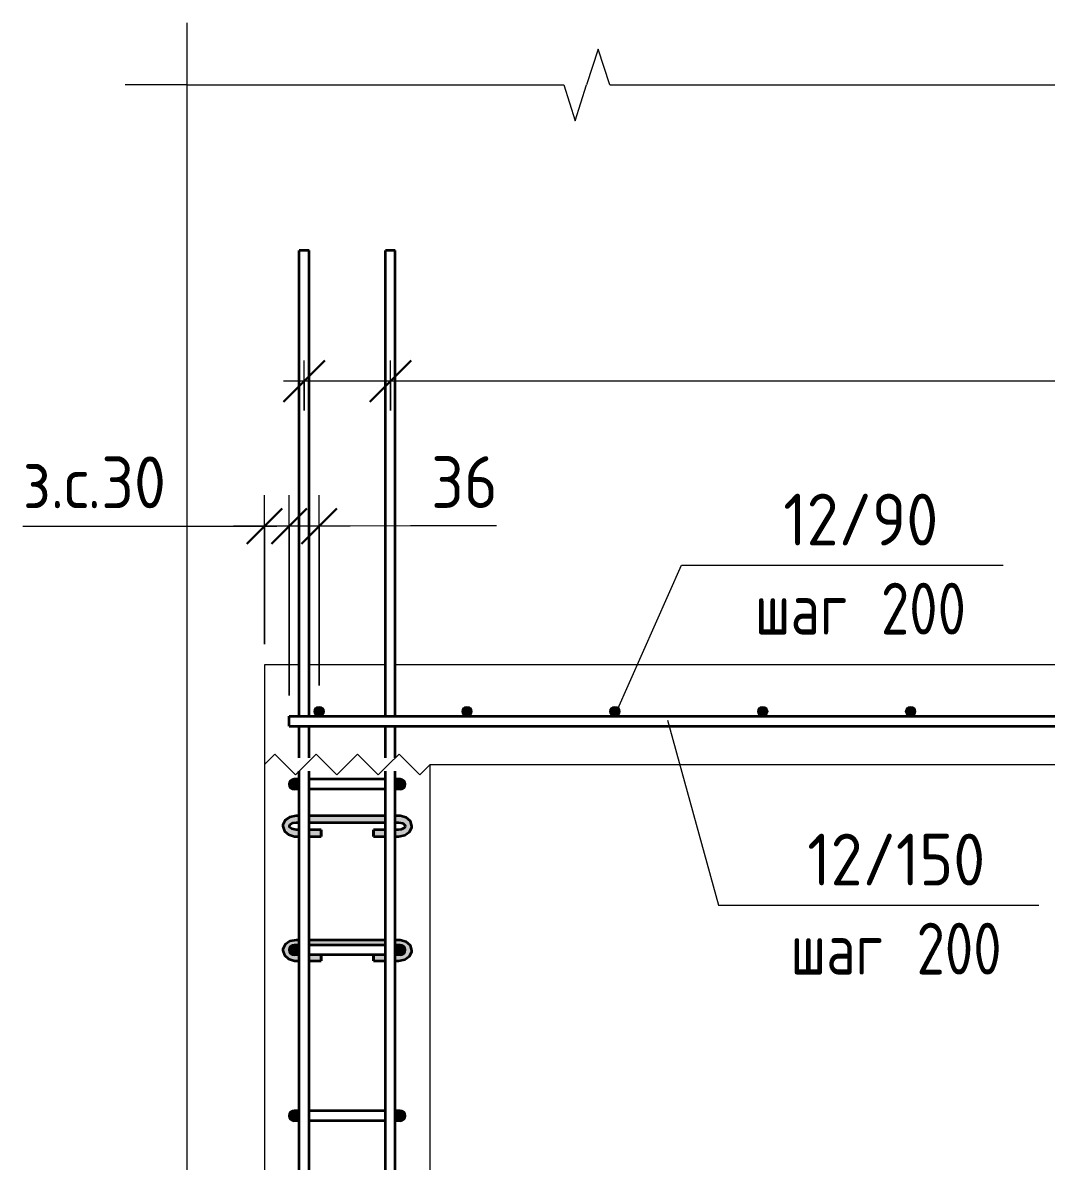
# Model space of a CAD drawing. Header units: millimetres. Extents: x 27196 to 80378, y -5588 to 34882.
# Drawn here: x 71103 to 72338, y 851 to 2225 of the extents above; entities that cross this region are included whole.
import ezdxf

# ---------------------------------------------------------------- set-up
doc = ezdxf.new("R2010")
doc.units = ezdxf.units.MM
for name, color, linetype, lineweight in [('AA_Dim', 7, 'Continuous', 9), ('AA_Dim-25', 7, 'Continuous', 9), ('AA_Oformlenie', 7, 'Continuous', 9), ('AA_Vinoska', 7, 'Continuous', 9), ('AF_Perekritie_Опалубка', 253, 'Continuous', 18), ('AF_Stena_Опалубка', 253, 'Continuous', 18), ('KR_Armatura', 7, 'Continuous', 20), ('KR_Armatura_Tonkie', 7, 'Continuous', 20)]:
    doc.layers.add(name, color=color, linetype=linetype, lineweight=lineweight)
doc.styles.add('ISOCPEUR_10', font='isocpeur.ttf', dxfattribs={"width": 0.9, "height": 62.5})
doc.styles.add('ISOCPEUR_11', font='isocpeur.ttf', dxfattribs={"width": 0.8, "height": 62.5})
doc.styles.add('ISOCPEUR_12', font='isocpeur.ttf', dxfattribs={"width": 0.85, "height": 62.5})
doc.dimstyles.new('00_Точн_3_знака__прозр__4', dxfattribs={"dimscale": 304.8, "dimtxt": 62.248823, "dimasz": 0.139436, "dimexe": 0.123031, "dimexo": 0.082021, "dimgap": 0.008202, "dimtad": 1, "dimdec": 3, "dimrnd": 0.001, "dimdsep": 46, "dimtxsty": 'ISOCPEUR_10', "dimblk1": 'OBLIQUE', "dimblk2": 'OBLIQUE', "dimsah": 1, "dimcen": 0.09, "dimdle": 0.123031, "dimazin": 0, "dimtfac": 1, "dimtdec": 4, "dimtix": 1, "dimtmove": 1, "dimatfit": 3, "dimfxl": 1, "dimtvp": 1, "dimtolj": 1, "dimtzin": 0, "dimlwd": 18, "dimlwe": 18, "dimarcsym": 2})
doc.dimstyles.new('10_Раскладка_арматуры_с_засечками_2', dxfattribs={"dimscale": 304.8, "dimtxt": 0.18, "dimasz": 0.164042, "dimexe": 0.082021, "dimexo": 0, "dimgap": 0, "dimtad": 1, "dimdec": 3, "dimrnd": 0.001, "dimdsep": 46, "dimtxsty": 'ISOCPEUR_12', "dimblk1": 'OBLIQUE', "dimblk2": 'OBLIQUE', "dimsah": 1, "dimcen": 0.09, "dimdle": 0.082021, "dimazin": 0, "dimtfac": 1, "dimtdec": 4, "dimtix": 1, "dimtmove": 0, "dimatfit": 3, "dimfxl": 1, "dimtvp": 1, "dimtolj": 1, "dimtzin": 0, "dimlwd": 18, "dimlwe": 18, "dimarcsym": 2})

# ---------------------------------------------------------------- blocks, each defined once
blk = doc.blocks.new('261_Шпилька массив _НесАрм_РабПлоск_ - 8 А240-V8-1-1 Армирование')
at = {"layer": 'KR_Armatura_Tonkie', "lineweight": 35}
for points in [[(-32746.9, 1244.2), (-32746.9, 1251), (-32753.1, 1252.5), (-32754.4, 1254.3), (-32754.9, 1255.5), (-32753.8, 1258.3), (-32750.9, 1260.4), (-32746.9, 1261.2), (-32746.9, 1268), (-32753, 1267), (-32755.8, 1265.7), (-32759.4, 1262.6), (-32761.7, 1259.8), (-32762.9, 1255.5), (-32761.7, 1251.2), (-32758.2, 1247.5), (-32752.8, 1245), (-32749.9, 1244.6)], [(-32623.1, 1244.2), (-32616.9, 1245.1), (-32611.7, 1247.5), (-32608.3, 1251.2), (-32607.1, 1255.5), (-32608.3, 1259.8), (-32610.7, 1263.4), (-32615.5, 1266.5), (-32623.1, 1267.9), (-32623.1, 1261.2), (-32619.1, 1260.4), (-32616.1, 1258.3), (-32615.1, 1255.3), (-32615.7, 1253.9), (-32617.6, 1252.3), (-32623.1, 1250.9), (-32623.1, 1245)], [(-32746.9, 1094.2), (-32746.9, 1100), (-32749.2, 1100.3), (-32749.2, 1101.6), (-32750.6, 1101.9), (-32750.8, 1100.2), (-32753.1, 1101.5), (-32754.1, 1102.6), (-32754.5, 1103.2), (-32755.2, 1105.5), (-32755.1, 1106.7), (-32754.7, 1108.3), (-32753.8, 1109.8), (-32752.7, 1110.8), (-32751.6, 1111.4), (-32749.9, 1111.9), (-32748, 1112), (-32746.9, 1112), (-32746.9, 1118), (-32753, 1117), (-32755.8, 1115.7), (-32759.4, 1112.6), (-32761.7, 1109.8), (-32762.9, 1105.5), (-32761.7, 1101.2), (-32758.2, 1097.5), (-32752.8, 1095), (-32749.9, 1094.6)], [(-32623.1, 1094.2), (-32616.9, 1095.1), (-32611.7, 1097.5), (-32608.3, 1101.2), (-32607.1, 1105.5), (-32608.3, 1109.8), (-32610.7, 1113.4), (-32615.5, 1116.5), (-32623.1, 1117.9), (-32623, 1112), (-32619.5, 1111.8), (-32617.9, 1111), (-32616.3, 1109.5), (-32615.5, 1108.1), (-32615.3, 1107.6), (-32615.2, 1105.1), (-32615.5, 1103.9), (-32616.3, 1102.4), (-32617.6, 1101.2), (-32618.1, 1100.8), (-32619.5, 1100.2), (-32619.8, 1101.8), (-32621.1, 1101.5), (-32621.1, 1100), (-32623.1, 1099.8), (-32623.1, 1095)]]:
    blk.add_hatch(color=256, dxfattribs=at).paths.add_polyline_path(points)
h = blk.add_hatch(color=256, dxfattribs=at)
h.paths.add_polyline_path([(-32649.1, 1261.2), (-32639.1, 1261.3), (-32639.1, 1268), (-32731.1, 1267.8), (-32731.1, 1261.2), (-32665.9, 1261.2)])
h.paths.add_polyline_path([(-32743.1, 1261.2), (-32743.1, 1268), (-32746.9, 1267.9), (-32746.9, 1261.2), (-32743.2, 1261.2)])
h.paths.add_polyline_path([(-32627.1, 1261.2), (-32623.1, 1261.2), (-32623.1, 1268), (-32627.1, 1267.9), (-32627.1, 1261.2)])
h = blk.add_hatch(color=256, dxfattribs=at)
h.paths.add_polyline_path([(-32746.9, 1243), (-32746.9, 1244.2), (-32753, 1245.1), (-32758.2, 1247.5), (-32758.9, 1247.9), (-32754.4, 1244.7), (-32753, 1244), (-32749.9, 1243.5)])
h.paths.add_polyline_path([(-32754.3, 1257), (-32753.1, 1258.6), (-32746.9, 1260.1), (-32746.9, 1261.2), (-32750.9, 1260.4), (-32753.8, 1258.3), (-32754.1, 1257.7)])
h = blk.add_hatch(color=256, dxfattribs=at)
h.paths.add_polyline_path([(-32699.5, 1260), (-32639.1, 1260.2), (-32639.1, 1261.2), (-32731.1, 1261.1), (-32731.1, 1260)])
h.paths.add_polyline_path([(-32623.1, 1260), (-32623.1, 1261.2), (-32627.1, 1261.2), (-32627.1, 1260)])
h.paths.add_polyline_path([(-32746.9, 1260), (-32743.1, 1260.1), (-32743.2, 1261.2), (-32746.9, 1261.2), (-32746.9, 1260.1)])
h = blk.add_hatch(color=256, dxfattribs=at)
h.paths.add_polyline_path([(-32716.6, 1244.2), (-32716.6, 1251), (-32731.1, 1250.9), (-32731.1, 1244.2)])
h.paths.add_polyline_path([(-32746.9, 1244.2), (-32743.1, 1244.3), (-32743.1, 1251), (-32746.9, 1250.9), (-32746.9, 1245)])
h = blk.add_hatch(color=256, dxfattribs=at)
h.paths.add_polyline_path([(-32627.1, 1244.2), (-32623.1, 1244.2), (-32623.1, 1251), (-32627.1, 1250.8), (-32627.1, 1244.9)])
h.paths.add_polyline_path([(-32649.1, 1244.2), (-32639.1, 1244.2), (-32639.1, 1251), (-32653.4, 1250.9), (-32653.4, 1244.2)])
h = blk.add_hatch(color=256, dxfattribs=at)
h.paths.add_polyline_path([(-32623.1, 1243), (-32615.5, 1244.5), (-32610.7, 1247.6), (-32608.3, 1251.2), (-32611.7, 1247.5), (-32617.2, 1245), (-32623.1, 1244.2), (-32623.1, 1243.2)])
h.paths.add_polyline_path([(-32615.8, 1257.4), (-32616.1, 1258.3), (-32619.7, 1260.5), (-32623.1, 1261.2), (-32623.1, 1260), (-32622.4, 1259.9), (-32616.1, 1257.5)])
h = blk.add_hatch(color=256, dxfattribs=at)
h.paths.add_polyline_path([(-32731.1, 1243), (-32716.6, 1243.2), (-32716.6, 1244.2), (-32731.1, 1244.2), (-32731.1, 1243.1)])
h.paths.add_polyline_path([(-32743.1, 1243), (-32743.1, 1244.2), (-32746.9, 1244.2), (-32746.9, 1243)])
h = blk.add_hatch(color=256, dxfattribs=at)
h.paths.add_polyline_path([(-32649.1, 1243), (-32639.1, 1243.2), (-32639.1, 1244.2), (-32653.4, 1244.2), (-32653.4, 1243)])
h.paths.add_polyline_path([(-32623.1, 1243), (-32623.1, 1244.2), (-32627.1, 1244.1), (-32627.1, 1243)])
h = blk.add_hatch(color=256, dxfattribs=at)
h.paths.add_polyline_path([(-32665.9, 1112), (-32639.1, 1112.1), (-32639.1, 1118), (-32731.1, 1117.8), (-32731.1, 1112), (-32699.5, 1112)])
h.paths.add_polyline_path([(-32746.9, 1112), (-32743.1, 1112), (-32743.1, 1118), (-32746.9, 1117.9), (-32746.9, 1113)])
h.paths.add_polyline_path([(-32623.1, 1112), (-32623.1, 1118), (-32627.1, 1117.9), (-32627.1, 1112), (-32623.1, 1112)])
h = blk.add_hatch(color=256, dxfattribs=at)
h.paths.add_polyline_path([(-32746.9, 1093), (-32746.9, 1094.2), (-32753, 1095.1), (-32758.2, 1097.5), (-32758.9, 1097.9), (-32754.4, 1094.7), (-32753, 1094), (-32749.9, 1093.5)])
h.paths.add_polyline_path([(-32749.6, 1109.4), (-32749.2, 1109.5), (-32749.5, 1110.1), (-32749.6, 1109.4)])
h = blk.add_hatch(color=256, dxfattribs=at)
h.paths.add_polyline_path([(-32746.9, 1094.2), (-32743.1, 1094.3), (-32743.2, 1100), (-32746.9, 1099.8), (-32746.9, 1095)])
h.paths.add_polyline_path([(-32731.1, 1094.2), (-32716.6, 1094.2), (-32716.6, 1100), (-32731.1, 1099.8), (-32731.1, 1094.6)])
h = blk.add_hatch(color=256, dxfattribs=at)
h.paths.add_polyline_path([(-32623.1, 1094.2), (-32623.1, 1100), (-32627.1, 1099.7), (-32627.1, 1094.2)])
h.paths.add_polyline_path([(-32653.4, 1094.2), (-32639.1, 1094.2), (-32639.1, 1100), (-32653.4, 1099.8), (-32653.4, 1095)])
h = blk.add_hatch(color=256, dxfattribs=at)
h.paths.add_polyline_path([(-32623.1, 1093), (-32615.5, 1094.5), (-32610.7, 1097.6), (-32608.3, 1101.2), (-32611.7, 1097.5), (-32617.2, 1095), (-32623.1, 1094.2), (-32623.1, 1093.2)])
h.paths.add_polyline_path([(-32620.7, 1109.3), (-32621.1, 1110.4), (-32621.1, 1109.4)])
h = blk.add_hatch(color=256, dxfattribs=at)
h.paths.add_polyline_path([(-32731.1, 1093), (-32716.6, 1093.2), (-32716.6, 1094.2), (-32731.1, 1094.2), (-32731.1, 1093.1)])
h.paths.add_polyline_path([(-32743.1, 1093), (-32743.1, 1094.2), (-32746.9, 1094.2), (-32746.9, 1093)])
h = blk.add_hatch(color=256, dxfattribs=at)
h.paths.add_polyline_path([(-32627.1, 1093), (-32623.1, 1093.2), (-32623.1, 1094.2), (-32627.1, 1094.1), (-32627.1, 1093.1)])
h.paths.add_polyline_path([(-32649.1, 1093), (-32639.1, 1093.2), (-32639.1, 1094.2), (-32653.4, 1094.2), (-32653.4, 1093)])
for p, q in [((-32743.1, 1268), (-32746.9, 1268)), ((-32639.1, 1268), (-32731.1, 1268)), ((-32623.1, 1268), (-32627.1, 1268)), ((-32746.9, 1260), (-32743.1, 1260)), ((-32743.1, 1251), (-32746.9, 1251)), ((-32731.1, 1260), (-32639.1, 1260)), ((-32716.6, 1251), (-32731.1, 1251)), ((-32716.6, 1251), (-32716.6, 1244.2)), ((-32716.6, 1249.8), (-32716.6, 1250.9)), ((-32639.1, 1251), (-32653.4, 1251)), ((-32653.4, 1244.2), (-32653.4, 1251)), ((-32653.4, 1250.9), (-32653.4, 1249.8)), ((-32627.1, 1260), (-32623.1, 1260)), ((-32623.1, 1251), (-32627.1, 1251)), ((-32746.9, 1243), (-32743.1, 1243)), ((-32731.1, 1243), (-32716.6, 1243)), ((-32716.6, 1243.2), (-32716.6, 1249.8)), ((-32716.6, 1244.2), (-32716.6, 1243)), ((-32653.4, 1249.8), (-32653.4, 1243.2)), ((-32653.4, 1243), (-32653.4, 1244.2)), ((-32653.4, 1243), (-32639.1, 1243)), ((-32627.1, 1243), (-32623.1, 1243)), ((-32743.1, 1118), (-32746.9, 1118)), ((-32639.1, 1118), (-32731.1, 1118)), ((-32623.1, 1118), (-32627.1, 1118)), ((-32749.2, 1101.5), (-32750.6, 1101.8)), ((-32749.5, 1109.6), (-32749.2, 1109.7)), ((-32716.6, 1099.8), (-32716.6, 1094.2)), ((-32716.6, 1093.2), (-32716.6, 1099.8)), ((-32653.4, 1099.8), (-32653.4, 1093.2)), ((-32653.4, 1094.2), (-32653.4, 1099.8)), ((-32621.1, 1109.6), (-32620.8, 1109.5)), ((-32619.8, 1101.5), (-32621.1, 1101.3)), ((-32746.9, 1093), (-32743.1, 1093)), ((-32731.1, 1093), (-32716.6, 1093)), ((-32716.6, 1094.2), (-32716.6, 1093)), ((-32653.4, 1093), (-32653.4, 1094.2)), ((-32653.4, 1093), (-32639.1, 1093)), ((-32627.1, 1093), (-32623.1, 1093))]:
    blk.add_line(p, q, dxfattribs=at)
at = {"layer": 'KR_Armatura_Tonkie', "lineweight": 35, "flags": 128}
for points in [[(-32746.9, 1268), (-32754.5, 1266.5), (-32760.1, 1262.6), (-32762.8, 1257.1), (-32762.9, 1255.5)], [(-32607.1, 1255.5), (-32608.9, 1261.4), (-32613.9, 1265.8), (-32621.2, 1267.9), (-32623.1, 1268)], [(-32762.9, 1255.5), (-32761, 1249.6), (-32756, 1245.2), (-32748.8, 1243.1), (-32746.9, 1243)], [(-32754.9, 1255.5), (-32753.9, 1257.5), (-32750.2, 1259.6), (-32746.9, 1260)], [(-32746.9, 1251), (-32751.9, 1252.1), (-32754.6, 1254.3), (-32754.9, 1255.5)], [(-32623.1, 1260), (-32618, 1258.9), (-32615.4, 1256.7), (-32615.1, 1255.5)], [(-32623.1, 1243), (-32615.5, 1244.5), (-32609.9, 1248.4), (-32607.2, 1253.9), (-32607.1, 1255.5)], [(-32615.1, 1255.5), (-32616, 1253.5), (-32619.8, 1251.5), (-32623.1, 1251)], [(-32746.9, 1118), (-32754.5, 1116.5), (-32760.1, 1112.6), (-32762.8, 1107.1), (-32762.9, 1105.5)], [(-32607.1, 1105.5), (-32608.9, 1111.4), (-32613.9, 1115.8), (-32621.2, 1117.9), (-32623.1, 1118)], [(-32762.9, 1105.5), (-32761, 1099.6), (-32756, 1095.2), (-32748.8, 1093.1), (-32746.9, 1093)], [(-32623.1, 1093), (-32615.5, 1094.5), (-32609.9, 1098.4), (-32607.2, 1103.9), (-32607.1, 1105.5)]]:
    blk.add_lwpolyline(points, dxfattribs=at)
blk = doc.blocks.new('011_Прямоугольник обрыва _ЭлУзла_ - 011_Прямоугольник обрыва _ЭлУзла_-4150616-1-1 Армирование')
at = {"layer": 'AA_Oformlenie'}
for p, q in [((-32878.2, 784.7), (-32878.2, 2150)), ((-32878.2, 2150), (-32423.7, 2150)), ((-32368, 2150), (-31459.6, 2150))]:
    blk.add_line(p, q, dxfattribs=at)
blk = doc.blocks.new('Последовательность узлов - 3мм масшт20 маскировка-904226-1-1 Армирование')
at = {"layer": 'AA_Oformlenie'}
for p, q in [((-32785.1, 1330), (-32772.6, 1342.5)), ((-32747.6, 1317.5), (-32772.6, 1342.5)), ((-32735.1, 1330), (-32722.6, 1342.5)), ((-32697.6, 1317.5), (-32722.6, 1342.5)), ((-32685.1, 1330), (-32672.6, 1342.5)), ((-32647.6, 1317.5), (-32672.6, 1342.5)), ((-32635.1, 1330), (-32622.6, 1342.5)), ((-32597.6, 1317.5), (-32622.6, 1342.5)), ((-32735.1, 1330), (-32747.6, 1317.5)), ((-32685.1, 1330), (-32697.6, 1317.5)), ((-32635.1, 1330), (-32647.6, 1317.5)), ((-32585.1, 1330), (-32597.6, 1317.5))]:
    blk.add_line(p, q, dxfattribs=at)
blk = doc.blocks.new('DIMBLOCK54-1-1 Армирование')
at = {"layer": 'AA_Dim-25', "lineweight": 18}
for p, q in [((71394.3, 1475), (71394.3, 1654.9)), ((71424.3, 1413), (71424.3, 1654.9)), ((71102.6, 1617.4), (71310.7, 1617.4)), ((71310.7, 1617.4), (71409.3, 1617.4)), ((71461.8, 1617.4), (71356.8, 1617.4)), ((71394.3, 1617.4), (71394.3, 1475)), ((71424.3, 1617.4), (71424.3, 1413))]:
    blk.add_line(p, q, dxfattribs=at)
at = {"layer": 'AA_Dim-25', "lineweight": 30}
for p, q in [((71394.3, 1617.4), (71415.5, 1638.7)), ((71424.3, 1617.4), (71445.5, 1638.7)), ((71394.3, 1617.4), (71373, 1596.2)), ((71424.3, 1617.4), (71403, 1596.2))]:
    blk.add_line(p, q, dxfattribs=at)
at = {"layer": 'AA_Dim-25', "color": 0, "lineweight": 18, "insert": (71102.6, 1701.6), "char_height": 62.5, "width": 219.786, "attachment_point": 1, "line_spacing_factor": 1.149209, "style": 'ISOCPEUR_10'}
blk.add_mtext('з.с.30', dxfattribs=at)
blk = doc.blocks.new('_Oblique')
at = {"color": 0, "linetype": 'ByBlock', "lineweight": -2}
blk.add_line((-0.5, -0.5), (0.5, 0.5), dxfattribs=at)
blk = doc.blocks.new('042_М_Арматуры - Диам длина поз _ Комментарий-3662934-1-1 Армирование')
at = {"layer": 'AA_Vinoska'}
blk.add_line((-32051.3, -2790.4), (-31701.3, -2790.4), dxfattribs=at)
blk = doc.blocks.new('DIMBLOCK59-1-1 Армирование')
at = {"layer": 'AA_Dim-25', "lineweight": 18}
for p, q in [((71424.3, 1413), (71424.3, 1654.9)), ((71460.3, 1425), (71460.3, 1654.9)), ((71497.8, 1617.4), (71386.8, 1617.4)), ((71424.3, 1617.4), (71424.3, 1413)), ((71570.5, 1617.7), (71442.3, 1617.4)), ((71460.3, 1617.4), (71460.3, 1425)), ((71674.5, 1617.7), (71570.5, 1617.7))]:
    blk.add_line(p, q, dxfattribs=at)
at = {"layer": 'AA_Dim-25', "lineweight": 30}
for p, q in [((71424.3, 1617.4), (71445.5, 1638.7)), ((71460.3, 1617.4), (71481.5, 1638.7)), ((71424.3, 1617.4), (71403, 1596.2)), ((71460.3, 1617.4), (71439, 1596.2))]:
    blk.add_line(p, q, dxfattribs=at)
at = {"layer": 'AA_Dim-25', "color": 0, "lineweight": 18, "insert": (71595.5, 1701.9), "char_height": 62.5, "width": 94.81, "attachment_point": 1, "line_spacing_factor": 1.149209, "style": 'ISOCPEUR_10'}
blk.add_mtext('36', dxfattribs=at)
blk = doc.blocks.new('DIMBLOCK64-1-1 Армирование')
at = {"layer": 'AA_Dim-25', "lineweight": 30}
for p, q in [((71546.3, 1792.4), (71571.3, 1817.4)), ((72802.3, 1792.4), (72827.3, 1817.4)), ((71546.3, 1792.4), (71521.3, 1767.4)), ((72802.3, 1792.4), (72777.3, 1767.4))]:
    blk.add_line(p, q, dxfattribs=at)
at = {"layer": 'AA_Dim-25', "lineweight": 18}
for p, q in [((71546.3, 1757.1), (71546.3, 1817.4)), ((72802.3, 1757.1), (72802.3, 1817.4)), ((72802.3, 1792.4), (71546.3, 1792.4)), ((71546.3, 1792.4), (71546.3, 1757.1)), ((72802.3, 1792.4), (72802.3, 1757.1))]:
    blk.add_line(p, q, dxfattribs=at)
blk = doc.blocks.new('DIMBLOCK65-1-1 Армирование')
at = {"layer": 'AA_Dim-25', "lineweight": 30}
for p, q in [((71442.3, 1792.4), (71467.3, 1817.4)), ((71546.3, 1792.4), (71571.3, 1817.4)), ((71442.3, 1792.4), (71417.3, 1767.4)), ((71546.3, 1792.4), (71521.3, 1767.4))]:
    blk.add_line(p, q, dxfattribs=at)
at = {"layer": 'AA_Dim-25', "lineweight": 18}
for p, q in [((71442.3, 1757.1), (71442.3, 1817.4)), ((71546.3, 1757.1), (71546.3, 1817.4)), ((71546.3, 1792.4), (71417.3, 1792.4)), ((71442.3, 1792.4), (71442.3, 1757.1)), ((71546.3, 1792.4), (71546.3, 1757.1))]:
    blk.add_line(p, q, dxfattribs=at)

msp = doc.modelspace()

# ---------------------------------------------------------------- hatches: boundary and pattern name
at = {"layer": 'KR_Armatura'}
h = msp.add_hatch(color=256, dxfattribs=at)
edge = h.paths.add_edge_path()
edge.add_arc((71460.2591, 1394), 6, 0, 360)
for points in [[(71457.2591, 1388.8038), (71463.2591, 1388.8038), (71466.2591, 1394), (71463.2591, 1399.1962), (71457.2591, 1399.1962), (71454.2591, 1394)], [(71635.7591, 1388.8038), (71641.7591, 1388.8038), (71644.7591, 1394), (71641.7591, 1399.1962), (71635.7591, 1399.1962), (71632.7591, 1394)], [(71814.2591, 1388.8038), (71820.2591, 1388.8038), (71823.2591, 1394), (71820.2591, 1399.1962), (71814.2591, 1399.1962), (71811.2591, 1394)], [(71992.7591, 1388.8038), (71998.7591, 1388.8038), (72001.7591, 1394), (71998.7591, 1399.1962), (71992.7591, 1399.1962), (71989.7591, 1394)], [(72171.2591, 1388.8038), (72177.2591, 1388.8038), (72180.2591, 1394), (72177.2591, 1399.1962), (72171.2591, 1399.1962), (72168.2591, 1394)], [(71430.1029, 1300.0002), (71435.2991, 1303.0002), (71435.2991, 1309.0002), (71430.1029, 1312.0002), (71424.9068, 1309.0002), (71424.9068, 1303.0002)], [(71558.2243, 1300.0002), (71563.4205, 1303.0002), (71563.4205, 1309.0002), (71558.2243, 1312.0002), (71553.0282, 1309.0002), (71553.0282, 1303.0002)], [(71430.1029, 1100.0002), (71435.2991, 1103.0002), (71435.2991, 1109.0002), (71430.1029, 1112.0002), (71424.9068, 1109.0002), (71424.9068, 1103.0002), (71429.375, 1100.4205)], [(71558.2243, 1100.0002), (71563.4205, 1103.0002), (71563.4205, 1109.0002), (71558.2243, 1112.0002), (71553.0282, 1109.0002), (71553.0282, 1103.0002)], [(71430.1029, 900.0002), (71435.2991, 903.0002), (71435.2991, 909.0002), (71430.1029, 912.0002), (71424.9068, 909.0002), (71424.9068, 903.0002)], [(71558.2243, 900.0002), (71563.4205, 903.0002), (71563.4205, 909.0002), (71558.2243, 912.0002), (71553.0282, 909.0002), (71553.0282, 903.0002)]]:
    msp.add_hatch(color=256, dxfattribs=at).paths.add_polyline_path(points)
h = msp.add_hatch(color=256, dxfattribs=at)
edge = h.paths.add_edge_path()
edge.add_arc((71638.7591, 1394), 6, 0, 360)
h = msp.add_hatch(color=256, dxfattribs=at)
edge = h.paths.add_edge_path()
edge.add_arc((71817.2591, 1394), 6, 0, 360)
h = msp.add_hatch(color=256, dxfattribs=at)
edge = h.paths.add_edge_path()
edge.add_arc((71995.7591, 1394), 6, 0, 360)
h = msp.add_hatch(color=256, dxfattribs=at)
edge = h.paths.add_edge_path()
edge.add_arc((72174.2591, 1394), 6, 0, 360)
h = msp.add_hatch(color=256, dxfattribs=at)
edge = h.paths.add_edge_path()
edge.add_arc((71430.1029, 1306.0002), 6, 0, 360)
h = msp.add_hatch(color=256, dxfattribs=at)
edge = h.paths.add_edge_path()
edge.add_arc((71558.2243, 1306.0002), 6, 0, 360)
h = msp.add_hatch(color=256, dxfattribs=at)
edge = h.paths.add_edge_path()
edge.add_arc((71430.1029, 1106.0002), 6, 0, 360)
h = msp.add_hatch(color=256, dxfattribs=at)
edge = h.paths.add_edge_path()
edge.add_arc((71558.2243, 1106.0002), 6, 0, 360)
h = msp.add_hatch(color=256, dxfattribs=at)
edge = h.paths.add_edge_path()
edge.add_arc((71430.1029, 906.0002), 6, 0, 360)
h = msp.add_hatch(color=256, dxfattribs=at)
edge = h.paths.add_edge_path()
edge.add_arc((71558.2243, 906.0002), 6, 0, 360)

# ---------------------------------------------------------------- linework, layer by layer
at = {"layer": 'AA_Vinoska'}
for p, q in [((71301.1028, 2150), (71301.1028, 2225)), ((71797.2158, 2193.3251), (71783.1386, 2150)), ((71811.293, 2150), (71797.2158, 2193.3251)), ((71301.1028, 2150), (71226.1028, 2150)), ((71755.6386, 2150), (71769.3886, 2106.6987)), ((71769.3886, 2106.6987), (71783.1386, 2150)), ((71819.4366, 1393.4508), (71897.5984, 1570.3379)), ((71897.5984, 1570.3379), (71936.1249, 1570.3379)), ((71880.9146, 1383.4844), (71942.557, 1160.0306)), ((71942.557, 1160.0306), (71979.1572, 1160.0306))]:
    msp.add_line(p, q, dxfattribs=at)
at = {"layer": 'AF_Perekritie_Опалубка', "lineweight": 20}
for p, q in [((71436.2591, 1450), (71394.2591, 1450)), ((71394.2591, 1450), (71394.2591, 1330)), ((71540.2591, 1450), (71448.2591, 1450)), ((72796.2591, 1450), (71552.2591, 1450)), ((71594.2591, 1330), (72754.2591, 1330))]:
    msp.add_line(p, q, dxfattribs=at)
at = {"layer": 'AF_Stena_Опалубка', "lineweight": 20}
for p, q in [((71394.2591, 1330), (71394.2591, -2950)), ((71594.2591, -2950), (71594.2591, 1330))]:
    msp.add_line(p, q, dxfattribs=at)
at = {"layer": 'KR_Armatura'}
for p, q in [((71457.2591, 1399.1962), (71454.2591, 1394)), ((71454.2591, 1394), (71457.2591, 1388.8038)), ((71463.2591, 1399.1962), (71457.2591, 1399.1962)), ((71457.2591, 1388.8038), (71463.2591, 1388.8038)), ((71466.2591, 1394), (71463.2591, 1399.1962)), ((71463.2591, 1388.8038), (71466.2591, 1394)), ((71635.7591, 1399.1962), (71632.7591, 1394)), ((71632.7591, 1394), (71635.7591, 1388.8038)), ((71641.7591, 1399.1962), (71635.7591, 1399.1962)), ((71635.7591, 1388.8038), (71641.7591, 1388.8038)), ((71644.7591, 1394), (71641.7591, 1399.1962)), ((71641.7591, 1388.8038), (71644.7591, 1394)), ((71814.2591, 1399.1962), (71811.2591, 1394)), ((71811.2591, 1394), (71814.2591, 1388.8038)), ((71820.2591, 1399.1962), (71814.2591, 1399.1962)), ((71814.2591, 1388.8038), (71820.2591, 1388.8038)), ((71823.2591, 1394), (71820.2591, 1399.1962)), ((71820.2591, 1388.8038), (71823.2591, 1394)), ((71992.7591, 1399.1962), (71989.7591, 1394)), ((71989.7591, 1394), (71992.7591, 1388.8038)), ((71998.7591, 1399.1962), (71992.7591, 1399.1962)), ((71992.7591, 1388.8038), (71998.7591, 1388.8038)), ((72001.7591, 1394), (71998.7591, 1399.1962)), ((71998.7591, 1388.8038), (72001.7591, 1394)), ((72171.2591, 1399.1962), (72168.2591, 1394)), ((72168.2591, 1394), (72171.2591, 1388.8038)), ((72177.2591, 1399.1962), (72171.2591, 1399.1962)), ((72171.2591, 1388.8038), (72177.2591, 1388.8038)), ((72180.2591, 1394), (72177.2591, 1399.1962)), ((72177.2591, 1388.8038), (72180.2591, 1394)), ((71430.1029, 1312.0002), (71424.9068, 1309.0002)), ((71424.9068, 1309.0002), (71424.9068, 1303.0002)), ((71435.2991, 1309.0002), (71430.1029, 1312.0002)), ((71435.2991, 1303.0002), (71435.2991, 1309.0002)), ((71558.2243, 1312.0002), (71553.0282, 1309.0002)), ((71553.0282, 1309.0002), (71553.0282, 1303.0002)), ((71563.4205, 1309.0002), (71558.2243, 1312.0002)), ((71563.4205, 1303.0002), (71563.4205, 1309.0002)), ((71424.9068, 1303.0002), (71430.1029, 1300.0002)), ((71430.1029, 1300.0002), (71435.2991, 1303.0002)), ((71553.0282, 1303.0002), (71558.2243, 1300.0002)), ((71558.2243, 1300.0002), (71563.4205, 1303.0002)), ((71430.1029, 1112.0002), (71424.9068, 1109.0002)), ((71424.9068, 1109.0002), (71424.9068, 1103.0002)), ((71424.9068, 1103.0002), (71429.375, 1100.4205)), ((71429.375, 1100.4205), (71430.1029, 1100.0002)), ((71435.2991, 1109.0002), (71430.1029, 1112.0002)), ((71430.1029, 1100.0002), (71435.2991, 1103.0002)), ((71435.2991, 1103.0002), (71435.2991, 1109.0002)), ((71558.2243, 1112.0002), (71553.0282, 1109.0002)), ((71553.0282, 1109.0002), (71553.0282, 1103.0002)), ((71553.0282, 1103.0002), (71558.2243, 1100.0002)), ((71563.4205, 1109.0002), (71558.2243, 1112.0002)), ((71558.2243, 1100.0002), (71563.4205, 1103.0002)), ((71563.4205, 1103.0002), (71563.4205, 1109.0002)), ((71430.1029, 912.0002), (71424.9068, 909.0002)), ((71424.9068, 909.0002), (71424.9068, 903.0002)), ((71435.2991, 909.0002), (71430.1029, 912.0002)), ((71435.2991, 903.0002), (71435.2991, 909.0002)), ((71558.2243, 912.0002), (71553.0282, 909.0002)), ((71553.0282, 909.0002), (71553.0282, 903.0002)), ((71563.4205, 909.0002), (71558.2243, 912.0002)), ((71563.4205, 903.0002), (71563.4205, 909.0002)), ((71424.9068, 903.0002), (71430.1029, 900.0002)), ((71430.1029, 900.0002), (71435.2991, 903.0002)), ((71553.0282, 903.0002), (71558.2243, 900.0002)), ((71558.2243, 900.0002), (71563.4205, 903.0002))]:
    msp.add_line(p, q, dxfattribs=at)
for centre in [(71460.2591, 1394), (71638.7591, 1394), (71817.2591, 1394), (71995.7591, 1394), (72174.2591, 1394), (71430.1029, 1306.0002), (71558.2243, 1306.0002), (71430.1029, 1106.0002), (71558.2243, 1106.0002), (71430.1029, 906.0002), (71558.2243, 906.0002)]:
    msp.add_circle(centre, 6, dxfattribs=at)
at = {"layer": 'KR_Armatura_Tonkie', "lineweight": 35}
for p, q in [((71448.2591, 1950), (71436.2591, 1950)), ((71436.2591, 1388), (71436.2591, 1950)), ((71448.2591, 1950), (71436.2591, 1950)), ((71436.2591, 1388), (71436.2591, 1950)), ((71448.2591, 1388), (71448.2591, 1950)), ((71448.2591, 1388), (71448.2591, 1950)), ((71552.2591, 1950), (71540.2591, 1950)), ((71540.2591, 1388), (71540.2591, 1950)), ((71552.2591, 1950), (71540.2591, 1950)), ((71540.2591, 1388), (71540.2591, 1950)), ((71552.2591, 1388), (71552.2591, 1950)), ((71552.2591, 1388), (71552.2591, 1950)), ((71424.2591, 1388), (72924.2591, 1388)), ((71424.2591, 1376), (71424.2591, 1388)), ((71424.2591, 1376), (72924.2591, 1376)), ((71436.2591, 1338), (71436.2591, 1376)), ((71436.2591, 1338), (71436.2591, 1376)), ((71448.2591, 1338), (71448.2591, 1376)), ((71448.2591, 1338), (71448.2591, 1376)), ((71540.2591, 1338), (71540.2591, 1376)), ((71540.2591, 1338), (71540.2591, 1376)), ((71552.2591, 1338), (71552.2591, 1376)), ((71552.2591, 1338), (71552.2591, 1376)), ((71436.2591, -2950), (71436.2591, 1322)), ((71436.2591, 1312.0002), (71436.2591, 1322)), ((71448.2591, -2942), (71448.2591, 1322)), ((71448.2591, -2942), (71448.2591, 1322)), ((71540.2591, -2942), (71540.2591, 1322)), ((71540.2591, -2942), (71540.2591, 1322)), ((71552.2591, -2942), (71552.2591, 1322)), ((71552.2591, 1312.0002), (71552.2591, 1322)), ((71436.0813, 1312.0002), (71430.1029, 1312.0002)), ((71436.5657, 1312.0002), (71436.0813, 1312.0002)), ((71466.1029, 1312.0002), (71448.2499, 1312.0002)), ((71522.2243, 1312.0002), (71466.1029, 1312.0002)), ((71540.2243, 1312.0002), (71522.2243, 1312.0002)), ((71552.4183, 1312.0002), (71551.7615, 1312.0002)), ((71558.2243, 1312.0002), (71552.4183, 1312.0002)), ((71436.0813, 1300.0002), (71430.1029, 1300.0002)), ((71436.5657, 1300.0002), (71436.0813, 1300.0002)), ((71436.2591, 1112.0002), (71436.2591, 1300.0002)), ((71466.1029, 1300.0002), (71448.2499, 1300.0002)), ((71522.2243, 1300.0002), (71466.1029, 1300.0002)), ((71540.2243, 1300.0002), (71522.2243, 1300.0002)), ((71552.4183, 1300.0002), (71551.7615, 1300.0002)), ((71552.2591, 1112.0002), (71552.2591, 1300.0002)), ((71558.2243, 1300.0002), (71552.4183, 1300.0002)), ((71436.0813, 1112.0002), (71430.1029, 1112.0002)), ((71436.0813, 1100.0002), (71430.1029, 1100.0002)), ((71436.5657, 1112.0002), (71436.0813, 1112.0002)), ((71436.5657, 1100.0002), (71436.0813, 1100.0002)), ((71436.2591, 912.0002), (71436.2591, 1100.0002)), ((71466.1029, 1112.0002), (71448.2499, 1112.0002)), ((71466.1029, 1100.0002), (71448.2499, 1100.0002)), ((71522.2243, 1112.0002), (71466.1029, 1112.0002)), ((71522.2243, 1100.0002), (71466.1029, 1100.0002)), ((71540.2243, 1112.0002), (71522.2243, 1112.0002)), ((71540.2243, 1100.0002), (71522.2243, 1100.0002)), ((71552.4183, 1112.0002), (71551.7615, 1112.0002)), ((71552.4183, 1100.0002), (71551.7615, 1100.0002)), ((71552.2591, 912.0002), (71552.2591, 1100.0002)), ((71558.2243, 1112.0002), (71552.4183, 1112.0002)), ((71558.2243, 1100.0002), (71552.4183, 1100.0002)), ((71436.0813, 912.0002), (71430.1029, 912.0002)), ((71436.5657, 912.0002), (71436.0813, 912.0002)), ((71466.1029, 912.0002), (71448.2499, 912.0002)), ((71522.2243, 912.0002), (71466.1029, 912.0002)), ((71540.2243, 912.0002), (71522.2243, 912.0002)), ((71552.4183, 912.0002), (71551.7615, 912.0002)), ((71558.2243, 912.0002), (71552.4183, 912.0002)), ((71436.0813, 900.0002), (71430.1029, 900.0002)), ((71436.5657, 900.0002), (71436.0813, 900.0002)), ((71436.2591, 712.0002), (71436.2591, 900.0002)), ((71466.1029, 900.0002), (71448.2499, 900.0002)), ((71522.2243, 900.0002), (71466.1029, 900.0002)), ((71540.2243, 900.0002), (71522.2243, 900.0002)), ((71552.4183, 900.0002), (71551.7615, 900.0002)), ((71552.2591, 712.0002), (71552.2591, 900.0002)), ((71558.2243, 900.0002), (71552.4183, 900.0002))]:
    msp.add_line(p, q, dxfattribs=at)
for centre, start, end in [((71430.1029, 1306.0002), 90, 270), ((71558.2243, 1306.0002), 270, 90), ((71430.1029, 1106.0002), 90, 270), ((71558.2243, 1106.0002), 270, 90), ((71430.1029, 906.0002), 90, 270), ((71558.2243, 906.0002), 270, 90)]:
    msp.add_arc(centre, 6, start, end, dxfattribs=at)

# ---------------------------------------------------------------- block references
at = {"layer": 'AA_Oformlenie'}
for name in ['011_Прямоугольник обрыва _ЭлУзла_ - 011_Прямоугольник обрыва _ЭлУзла_-4150616-1-1 Армирование', 'Последовательность узлов - 3мм масшт20 маскировка-904226-1-1 Армирование']:
    msp.add_blockref(name, (104179.3207, 0), dxfattribs=at)
at = {"layer": 'AA_Vinoska'}
for p in [(103987.3944, 4360.7371), (104030.4268, 3950.4298)]:
    msp.add_blockref('042_М_Арматуры - Диам длина поз _ Комментарий-3662934-1-1 Армирование', p, dxfattribs=at)
at = {"layer": 'KR_Armatura_Tonkie', "lineweight": 35}
msp.add_blockref('261_Шпилька массив _НесАрм_РабПлоск_ - 8 А240-V8-1-1 Армирование', (104179.3207, 0), dxfattribs=at)

# ---------------------------------------------------------------- texts
at = {"layer": 'AA_Vinoska', "char_height": 62.5, "attachment_point": 1}
for s, insert, width, style in [('12/90', (72020.5784, 1656.6905), 229.082203, 'ISOCPEUR_10'), (' 200', (72106.5513, 1549.2142), 166.751, 'ISOCPEUR_11'), ('шаг', (71986.1659, 1549.2142), 145.907125, 'ISOCPEUR_11'), ('12/150', (72049.5482, 1246.3832), 263.354344, 'ISOCPEUR_10'), (' 200', (72149.5836, 1138.9069), 166.751, 'ISOCPEUR_11'), ('шаг', (72029.1982, 1138.9069), 145.907125, 'ISOCPEUR_11')]:
    msp.add_mtext(s, dxfattribs=dict(at, insert=insert, width=width, style=style))

# ---------------------------------------------------------------- dimensions: what is measured, and where the dimension line sits
at = {"layer": 'AA_Dim', "lineweight": 18}
for base, p1, p2, override, picture, middle in [((71442.2591, 1792.4458), (71546.2591, 1757.0905), (71442.2591, 1757.0905), {"dimpost": '<>', "dimfxl": 104}, 'DIMBLOCK65-1-1 Армирование', (71494.2591, 1823.6958)), ((71546.2591, 1792.4458), (72802.2591, 1757.0905), (71546.2591, 1757.0905), {"dimpost": '<>', "dimfxl": 1256}, 'DIMBLOCK64-1-1 Армирование', (72174.2591, 1823.6958))]:
    dim = msp.add_linear_dim(base=base, p1=p1, p2=p2, dimstyle='10_Раскладка_арматуры_с_засечками_2', override=override, dxfattribs=at)
    dim.commit()
    dim.dimension.update_dxf_attribs({"geometry": picture, "text_midpoint": middle})
for base, p1, p2, override, picture, middle in [((71394.2591, 1617.4458), (71424.2591, 1388), (71394.2591, 1450), {"dimpost": 'з.с.<>', "dimfxl": 68.876701}, 'DIMBLOCK54-1-1 Армирование', (71212.4608, 1659.9326)), ((71424.2591, 1617.4458), (71460.2591, 1400), (71424.2591, 1388), {"dimpost": '<>', "dimfxl": 37.947332}, 'DIMBLOCK59-1-1 Армирование', (71642.9455, 1660.1947))]:
    dim = msp.add_linear_dim(base=base, p1=p1, p2=p2, dimstyle='00_Точн_3_знака__прозр__4', override=override, dxfattribs=at)
    dim.commit()
    dim.dimension.update_dxf_attribs({"geometry": picture, "text_midpoint": middle, "dimtype": 160})

doc.saveas('drawing.dxf')
